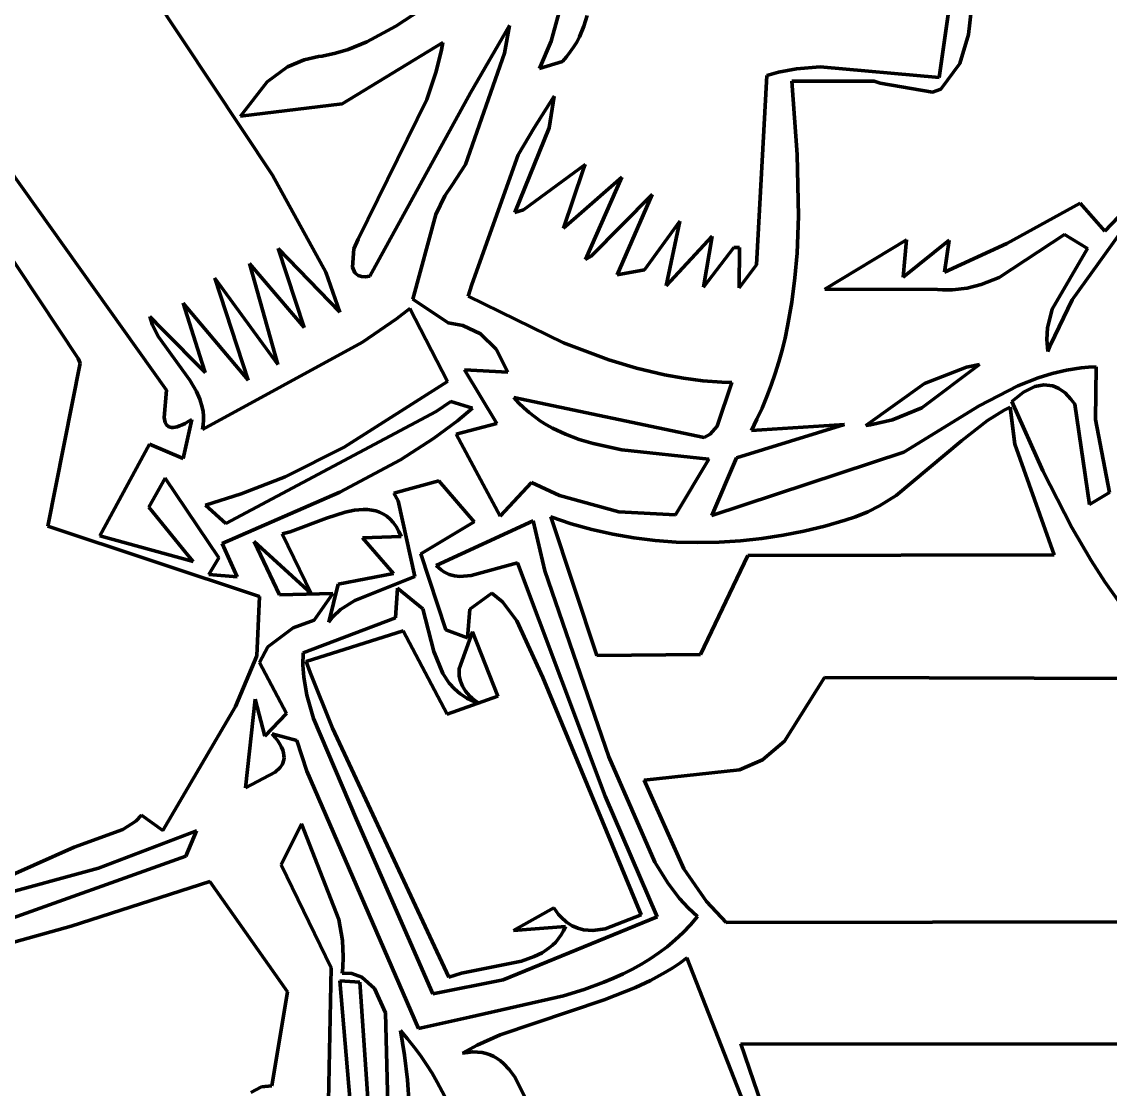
# Model space of a CAD drawing. Header units: millimetres. Extents: x 0 to 10.2, y 0 to 7.
# Drawn here: x 4.827 to 5.907, y 3.489 to 4.547 of the extents above; entities that cross this region are included whole.
import ezdxf

# ---------------------------------------------------------------- set-up
doc = ezdxf.new("R2010")
doc.units = ezdxf.units.MM
doc.layers.add('color#030303ff', color=7, linetype='CONTINUOUS', lineweight=100)
doc.layers.add('color#ffffffff', color=7, linetype='CONTINUOUS', lineweight=100)

msp = doc.modelspace()

# ---------------------------------------------------------------- linework, layer by layer
at = {"layer": 'color#030303ff'}
for p, q in [((5.786, 4.7041), (5.766, 4.5346)), ((5.7371, 4.4921), (5.7602, 4.6536)), ((5.2872, 4.6011), (5.1983, 4.543)), ((5.0761, 4.3951), (4.9533, 4.5799)), ((5.3524, 4.528), (5.3645, 4.573)), ((5.388, 4.5535), (5.3847, 4.5428)), ((5.1983, 4.543), (5.1694, 4.5273)), ((5.2724, 4.4767), (5.311, 4.5436)), ((5.311, 4.5436), (5.3059, 4.5161)), ((5.3847, 4.5428), (5.3803, 4.5323)), ((5.766, 4.5346), (5.7577, 4.5058)), ((5.1452, 4.466), (5.2449, 4.5267)), ((5.1694, 4.5273), (5.1511, 4.5199)), ((5.2449, 4.5267), (5.2435, 4.5194)), ((5.3407, 4.5009), (5.3524, 4.528)), ((5.3776, 4.5272), (5.3746, 4.5222)), ((5.3803, 4.5323), (5.3776, 4.5272)), ((5.1216, 4.5127), (5.1073, 4.5096)), ((5.1253, 4.5131), (5.1216, 4.5127)), ((5.1385, 4.516), (5.1253, 4.5131)), ((5.1511, 4.5199), (5.1385, 4.516)), ((5.2435, 4.5194), (5.2383, 4.498)), ((5.3059, 4.5161), (5.2673, 4.4056)), ((5.3676, 4.5125), (5.3636, 4.5078)), ((5.3713, 4.5173), (5.3676, 4.5125)), ((5.3746, 4.5222), (5.3713, 4.5173)), ((5.0909, 4.5026), (5.0708, 4.4878)), ((5.1073, 4.5096), (5.0909, 4.5026)), ((5.3636, 4.5078), (5.3407, 4.5009)), ((5.5955, 4.5005), (5.619, 4.5025)), ((5.619, 4.5025), (5.7371, 4.4921)), ((5.7577, 4.5058), (5.7387, 4.4804)), ((5.2383, 4.498), (5.2289, 4.4702)), ((5.5559, 4.3063), (5.5661, 4.4941)), ((5.5661, 4.4941), (5.5778, 4.4973)), ((5.5778, 4.4973), (5.5955, 4.5005)), ((5.0708, 4.4878), (5.0442, 4.4538)), ((5.6725, 4.4883), (5.5908, 4.4885)), ((5.5908, 4.4885), (5.5961, 4.4157)), ((5.6784, 4.4865), (5.6725, 4.4883)), ((5.7304, 4.4774), (5.6784, 4.4865)), ((5.7387, 4.4804), (5.7304, 4.4774)), ((5.2289, 4.4702), (5.1608, 4.3318)), ((5.1724, 4.295), (5.2724, 4.4767)), ((5.3356, 4.4422), (5.3553, 4.4735)), ((5.3553, 4.4735), (5.3502, 4.4422)), ((4.7698, 4.4641), (4.9709, 4.1819)), ((5.0442, 4.4538), (5.1452, 4.466)), ((5.3502, 4.4422), (5.3163, 4.3582)), ((5.3196, 4.4154), (5.3356, 4.4422)), ((5.2738, 4.2869), (5.3196, 4.4154)), ((5.5961, 4.4157), (5.5974, 4.3545)), ((5.2673, 4.4056), (5.2539, 4.385)), ((5.3249, 4.3608), (5.3861, 4.4058)), ((5.3861, 4.4058), (5.3842, 4.4004)), ((5.129, 4.2989), (5.0761, 4.3951)), ((5.3842, 4.4004), (5.3644, 4.3425)), ((5.377, 4.3535), (5.4224, 4.3931)), ((5.4224, 4.3931), (5.3864, 4.3117)), ((5.2539, 4.385), (5.2469, 4.3747)), ((5.9555, 4.392), (5.869, 4.2717)), ((5.9012, 4.3395), (5.9505, 4.3915)), ((5.2469, 4.3747), (5.2381, 4.3561)), ((5.3921, 4.3148), (5.4526, 4.376)), ((5.4526, 4.376), (5.4178, 4.2965)), ((5.3163, 4.3582), (5.3249, 4.3608)), ((5.8043, 4.3274), (5.877, 4.3674)), ((5.877, 4.3674), (5.9012, 4.3395)), ((5.2381, 4.3561), (5.2152, 4.2722)), ((5.3644, 4.3425), (5.377, 4.3535)), ((5.445, 4.3012), (5.48, 4.3496)), ((5.48, 4.3496), (5.4663, 4.2853)), ((5.5974, 4.3545), (5.5961, 4.3178)), ((4.8832, 4.2134), (4.8042, 4.332)), ((5.1608, 4.3318), (5.1566, 4.322)), ((5.4663, 4.2853), (5.5118, 4.3347)), ((5.5118, 4.3347), (5.5032, 4.284)), ((5.6237, 4.2821), (5.7046, 4.3311)), ((5.7046, 4.3311), (5.7012, 4.2941)), ((5.7012, 4.2941), (5.747, 4.3308)), ((5.747, 4.3308), (5.7423, 4.299)), ((5.8613, 4.3364), (5.7965, 4.2937)), ((5.8842, 4.3225), (5.8613, 4.3364)), ((5.1075, 4.2442), (5.0816, 4.3226)), ((5.0816, 4.3226), (5.1426, 4.2592)), ((5.1566, 4.322), (5.1552, 4.3039)), ((5.5032, 4.284), (5.5336, 4.3233)), ((5.5336, 4.3233), (5.5391, 4.3236)), ((5.5391, 4.3236), (5.5386, 4.2833)), ((5.5961, 4.3178), (5.594, 4.2935)), ((5.7423, 4.299), (5.8043, 4.3274)), ((5.8492, 4.2623), (5.8842, 4.3225)), ((5.0814, 4.2076), (5.0533, 4.3076)), ((5.0533, 4.3076), (5.1075, 4.2442)), ((5.3864, 4.3117), (5.3921, 4.3148)), ((5.1426, 4.2592), (5.129, 4.2989)), ((5.1552, 4.3039), (5.1577, 4.2983)), ((5.1577, 4.2983), (5.1611, 4.2956)), ((5.4178, 4.2965), (5.445, 4.3012)), ((5.5386, 4.2833), (5.5559, 4.3063)), ((5.0518, 4.1918), (5.0188, 4.293)), ((5.0188, 4.293), (5.0814, 4.2076)), ((5.1611, 4.2956), (5.1642, 4.2946)), ((5.1642, 4.2946), (5.1679, 4.2944)), ((5.1679, 4.2944), (5.1724, 4.295)), ((5.2701, 4.2751), (5.2738, 4.2869)), ((5.594, 4.2935), (5.591, 4.2693)), ((5.7786, 4.2867), (5.7647, 4.2832)), ((5.7965, 4.2937), (5.7786, 4.2867)), ((5.3647, 4.2289), (5.2701, 4.2751)), ((5.7355, 4.2819), (5.6237, 4.2821)), ((5.7405, 4.2815), (5.7355, 4.2819)), ((5.7503, 4.2815), (5.7405, 4.2815)), ((5.7647, 4.2832), (5.7503, 4.2815)), ((5.006, 4.2098), (4.9875, 4.2684)), ((4.9875, 4.2684), (5.0518, 4.1918)), ((5.2152, 4.2722), (5.2503, 4.2486)), ((5.591, 4.2693), (5.5868, 4.2454)), ((5.869, 4.2717), (5.8473, 4.2271)), ((4.9571, 4.2466), (4.9544, 4.2549)), ((4.9544, 4.2549), (4.9663, 4.2428)), ((5.1991, 4.2527), (5.1651, 4.2296)), ((5.2121, 4.263), (5.1991, 4.2527)), ((5.2494, 4.1907), (5.2121, 4.263)), ((5.8445, 4.2437), (5.8492, 4.2623)), ((4.9629, 4.2349), (4.9571, 4.2466)), ((4.9663, 4.2428), (5.0092, 4.1995)), ((5.2503, 4.2486), (5.2646, 4.246)), ((5.2646, 4.246), (5.2821, 4.2377)), ((5.5868, 4.2454), (5.5842, 4.2336)), ((5.8437, 4.2322), (5.8445, 4.2437)), ((4.9941, 4.1918), (4.9629, 4.2349)), ((5.2821, 4.2377), (5.2978, 4.2227)), ((5.5842, 4.2336), (5.5813, 4.2218)), ((5.8447, 4.2204), (5.8437, 4.2322)), ((5.1651, 4.2296), (5.0065, 4.1429)), ((5.2978, 4.2227), (5.3095, 4.1998)), ((5.4095, 4.2121), (5.3647, 4.2289)), ((5.5813, 4.2218), (5.5781, 4.2101)), ((5.8473, 4.2271), (5.8447, 4.2204)), ((4.8854, 4.2088), (4.8832, 4.2134)), ((5.0092, 4.1995), (5.006, 4.2098)), ((5.437, 4.2039), (5.4095, 4.2121)), ((5.5781, 4.2101), (5.5745, 4.1985)), ((4.8533, 4.0473), (4.8854, 4.2088)), ((5.3095, 4.1998), (5.2664, 4.2023)), ((5.2664, 4.2023), (5.2986, 4.1491)), ((5.4648, 4.1973), (5.437, 4.2039)), ((5.5745, 4.1985), (5.5705, 4.187)), ((5.7772, 4.2075), (5.7197, 4.1646)), ((5.7224, 4.1887), (5.7641, 4.2047)), ((5.7641, 4.2047), (5.7772, 4.2075)), ((5.8353, 4.1943), (5.8491, 4.1985)), ((5.8491, 4.1985), (5.8633, 4.2019)), ((5.8633, 4.2019), (5.8778, 4.2041)), ((5.8778, 4.2041), (5.8852, 4.2048)), ((5.8852, 4.2048), (5.8928, 4.2052)), ((5.8928, 4.2052), (5.8921, 4.153)), ((5.0007, 4.1808), (4.9941, 4.1918)), ((5.1471, 4.1254), (5.2494, 4.1907)), ((5.4836, 4.1939), (5.4648, 4.1973)), ((5.5026, 4.1914), (5.4836, 4.1939)), ((5.5217, 4.1899), (5.5026, 4.1914)), ((5.517, 4.1462), (5.5314, 4.1895)), ((5.5314, 4.1895), (5.5217, 4.1899)), ((5.6644, 4.1471), (5.7224, 4.1887)), ((5.8152, 4.1863), (5.8353, 4.1943)), ((4.9709, 4.1819), (4.9686, 4.155)), ((5.004, 4.1731), (5.0007, 4.1808)), ((5.5705, 4.187), (5.5662, 4.1756)), ((5.7766, 4.1663), (5.8152, 4.1863)), ((5.8206, 4.1799), (5.809, 4.1706)), ((5.832, 4.1855), (5.8206, 4.1799)), ((5.8409, 4.1872), (5.832, 4.1855)), ((5.8496, 4.1862), (5.8409, 4.1872)), ((5.8558, 4.1836), (5.8496, 4.1862)), ((5.8619, 4.1793), (5.8558, 4.1836)), ((5.8677, 4.1732), (5.8619, 4.1793)), ((5.0064, 4.165), (5.004, 4.1731)), ((5.2527, 4.1707), (5.2383, 4.1607)), ((5.2744, 4.1642), (5.2527, 4.1707)), ((5.32, 4.1694), (5.3152, 4.1748)), ((5.3152, 4.1748), (5.5041, 4.135)), ((5.3251, 4.1644), (5.32, 4.1694)), ((5.5662, 4.1756), (5.5615, 4.1643)), ((5.702, 4.1206), (5.7766, 4.1663)), ((5.809, 4.1706), (5.8398, 4.102)), ((5.8715, 4.1681), (5.8677, 4.1732)), ((5.886, 4.0687), (5.8715, 4.1681)), ((5.0071, 4.1609), (5.0064, 4.165)), ((5.0075, 4.1566), (5.0071, 4.1609)), ((5.0075, 4.1521), (5.0075, 4.1566)), ((5.2383, 4.1607), (5.0296, 4.0498)), ((5.2593, 4.1516), (5.2744, 4.1642)), ((5.3304, 4.1598), (5.3251, 4.1644)), ((5.336, 4.1554), (5.3304, 4.1598)), ((5.3417, 4.1514), (5.336, 4.1554)), ((5.5615, 4.1643), (5.5563, 4.1531)), ((5.7197, 4.1646), (5.6908, 4.1525)), ((5.8015, 4.1622), (5.7849, 4.1518)), ((5.8073, 4.1652), (5.8015, 4.1622)), ((5.8121, 4.1283), (5.8073, 4.1652)), ((4.9686, 4.155), (4.9696, 4.15)), ((4.9696, 4.15), (4.971, 4.1475)), ((4.971, 4.1475), (4.9731, 4.1458)), ((4.9731, 4.1458), (4.9758, 4.145)), ((4.9758, 4.145), (4.9775, 4.1449)), ((4.9775, 4.1449), (4.9794, 4.1452)), ((4.9794, 4.1452), (4.9815, 4.1457)), ((4.9815, 4.1457), (4.9839, 4.1465)), ((4.9839, 4.1465), (4.9865, 4.1476)), ((4.9865, 4.1476), (4.9894, 4.149)), ((4.9959, 4.153), (4.9873, 4.1141)), ((4.9894, 4.149), (4.9925, 4.1508)), ((4.9925, 4.1508), (4.9959, 4.153)), ((5.0065, 4.1429), (5.0072, 4.1476)), ((5.0072, 4.1476), (5.0075, 4.1521)), ((5.2358, 4.1341), (5.2593, 4.1516)), ((5.2986, 4.1491), (5.2582, 4.1385)), ((5.3477, 4.1477), (5.3417, 4.1514)), ((5.3538, 4.1443), (5.3477, 4.1477)), ((5.51, 4.1384), (5.517, 4.1462)), ((5.6432, 4.1481), (5.5361, 4.1149)), ((5.5563, 4.1531), (5.5508, 4.1421)), ((5.5508, 4.1421), (5.6432, 4.1481)), ((5.6689, 4.1476), (5.6644, 4.1471)), ((5.6908, 4.1525), (5.6689, 4.1476)), ((5.7849, 4.1518), (5.7592, 4.1318)), ((5.8921, 4.153), (5.9059, 4.0806)), ((5.203, 4.1129), (5.2358, 4.1341)), ((5.2582, 4.1385), (5.3017, 4.0572)), ((5.3666, 4.1383), (5.3538, 4.1443)), ((5.38, 4.1332), (5.3666, 4.1383)), ((5.5041, 4.135), (5.51, 4.1384)), ((4.9541, 4.1285), (4.9048, 4.0374)), ((4.9873, 4.1141), (4.9541, 4.1285)), ((5.0884, 4.0962), (5.1471, 4.1254)), ((5.3938, 4.129), (5.38, 4.1332)), ((5.4225, 4.1228), (5.3938, 4.129)), ((5.7592, 4.1318), (5.6945, 4.0774)), ((5.8512, 4.0187), (5.8121, 4.1283)), ((5.1427, 4.0807), (5.203, 4.1129)), ((5.5088, 4.1135), (5.4225, 4.1228)), ((5.4755, 4.0583), (5.5088, 4.1135)), ((5.5116, 4.0577), (5.702, 4.1206)), ((5.5361, 4.1149), (5.5116, 4.0577)), ((5.8398, 4.102), (5.8686, 4.0458)), ((4.9535, 4.066), (4.9695, 4.0946)), ((4.9695, 4.0946), (5.0228, 4.0156)), ((5.045, 4.0791), (5.0884, 4.0962)), ((5.2409, 4.0922), (5.1962, 4.08)), ((5.2761, 4.0516), (5.2409, 4.0922)), ((5.026, 4.0298), (5.1427, 4.0807)), ((5.1962, 4.08), (5.2006, 4.0722)), ((5.3017, 4.0572), (5.3327, 4.0903)), ((5.3327, 4.0903), (5.3607, 4.0776)), ((5.9059, 4.0806), (5.886, 4.0687)), ((5.0095, 4.068), (5.045, 4.0791)), ((5.2006, 4.0722), (5.2171, 3.9972)), ((5.3607, 4.0776), (5.4194, 4.0615)), ((5.6945, 4.0774), (5.678, 4.0672)), ((4.9921, 4.0185), (4.9535, 4.066)), ((5.0296, 4.0498), (5.0095, 4.068)), ((5.148, 4.0611), (5.1294, 4.0551)), ((5.1572, 4.063), (5.148, 4.0611)), ((5.1616, 4.0635), (5.1572, 4.063)), ((5.166, 4.0637), (5.1616, 4.0635)), ((5.1702, 4.0636), (5.166, 4.0637)), ((5.1744, 4.0631), (5.1702, 4.0636)), ((5.1784, 4.0623), (5.1744, 4.0631)), ((5.1822, 4.0609), (5.1784, 4.0623)), ((5.1859, 4.0592), (5.1822, 4.0609)), ((5.1894, 4.0569), (5.1859, 4.0592)), ((5.4194, 4.0615), (5.4755, 4.0583)), ((5.6664, 4.0614), (5.6541, 4.0565)), ((5.678, 4.0672), (5.6664, 4.0614)), ((5.1294, 4.0551), (5.0935, 4.0416)), ((5.1927, 4.054), (5.1894, 4.0569)), ((5.1958, 4.0507), (5.1927, 4.054)), ((5.1987, 4.0467), (5.1958, 4.0507)), ((5.2232, 4.0197), (5.2761, 4.0516)), ((5.3346, 4.0524), (5.2384, 4.0081)), ((5.346, 4.0028), (5.3346, 4.0524)), ((5.3722, 4.0496), (5.3521, 4.0565)), ((5.3521, 4.0565), (5.3975, 3.9189)), ((5.3927, 4.0439), (5.3722, 4.0496)), ((5.644, 4.0532), (5.6237, 4.0473)), ((5.6541, 4.0565), (5.644, 4.0532)), ((5.0631, 3.9775), (4.8533, 4.0473)), ((4.9048, 4.0374), (4.9972, 4.0122)), ((5.0935, 4.0416), (5.0856, 4.0395)), ((5.0856, 4.0395), (5.1144, 3.9804)), ((5.1653, 4.0355), (5.2037, 4.0368)), ((5.2013, 4.042), (5.1987, 4.0467)), ((5.2037, 4.0368), (5.2013, 4.042)), ((5.4134, 4.0392), (5.3927, 4.0439)), ((5.4343, 4.0356), (5.4134, 4.0392)), ((5.5822, 4.0381), (5.5612, 4.0349)), ((5.603, 4.0423), (5.5822, 4.0381)), ((5.6237, 4.0473), (5.603, 4.0423)), ((5.8686, 4.0458), (5.8877, 4.0131)), ((5.0409, 3.9968), (5.026, 4.0298)), ((5.1144, 3.9804), (5.0577, 4.0321)), ((5.0577, 4.0321), (5.083, 3.9791)), ((5.1961, 4.0002), (5.1653, 4.0355)), ((5.4553, 4.033), (5.4343, 4.0356)), ((5.4764, 4.0314), (5.4553, 4.033)), ((5.4977, 4.0309), (5.4764, 4.0314)), ((5.5189, 4.0312), (5.4977, 4.0309)), ((5.5401, 4.0326), (5.5189, 4.0312)), ((5.5612, 4.0349), (5.5401, 4.0326)), ((4.9972, 4.0122), (4.9921, 4.0185)), ((5.0228, 4.0156), (5.0128, 3.9991)), ((5.248, 3.9444), (5.2232, 4.0197)), ((5.5004, 3.9199), (5.5474, 4.0182)), ((5.5474, 4.0182), (5.8512, 4.0187)), ((5.2384, 4.0081), (5.2408, 4.0057)), ((5.2408, 4.0057), (5.2433, 4.0037)), ((5.2731, 3.9982), (5.3188, 4.0109)), ((5.3188, 4.0109), (5.4057, 3.7794)), ((5.8877, 4.0131), (5.9013, 3.992)), ((5.0128, 3.9991), (5.0409, 3.9968)), ((5.141, 3.9898), (5.1961, 4.0002)), ((5.2171, 3.9972), (5.1575, 3.9733)), ((5.2433, 4.0037), (5.2459, 4.0019)), ((5.2459, 4.0019), (5.2511, 3.9993)), ((5.2511, 3.9993), (5.2564, 3.9978)), ((5.2564, 3.9978), (5.2619, 3.9972)), ((5.2619, 3.9972), (5.2731, 3.9982)), ((5.4096, 3.8184), (5.346, 4.0028)), ((5.1318, 3.952), (5.141, 3.9898)), ((5.1981, 3.9564), (5.2, 3.9856)), ((5.2, 3.9856), (5.2252, 3.9652)), ((5.9013, 3.992), (5.9157, 3.9713)), ((5.0606, 3.9185), (5.0631, 3.9775)), ((5.083, 3.9791), (5.1358, 3.9805)), ((5.1358, 3.9805), (5.1174, 3.9538)), ((5.1575, 3.9733), (5.1435, 3.9645)), ((5.2934, 3.9808), (5.2717, 3.9649)), ((5.3041, 3.972), (5.2934, 3.9808)), ((5.3184, 3.9532), (5.3041, 3.972)), ((5.1435, 3.9645), (5.1361, 3.9576)), ((5.2252, 3.9652), (5.2359, 3.923)), ((5.2717, 3.9649), (5.2692, 3.9363)), ((5.1174, 3.9538), (5.0964, 3.9464)), ((5.1064, 3.9217), (5.1981, 3.9564)), ((5.1361, 3.9576), (5.1318, 3.952)), ((5.3441, 3.897), (5.3184, 3.9532)), ((5.0964, 3.9464), (5.0714, 3.9274)), ((5.2056, 3.9434), (5.1095, 3.9131)), ((5.2493, 3.8607), (5.2056, 3.9434)), ((5.2692, 3.9363), (5.248, 3.9444)), ((5.2612, 3.9057), (5.2743, 3.9424)), ((5.2743, 3.9424), (5.2994, 3.8785)), ((5.0392, 3.8685), (5.0606, 3.9185)), ((5.0714, 3.9274), (5.0631, 3.912)), ((5.1062, 3.9094), (5.1064, 3.9217)), ((5.2359, 3.923), (5.245, 3.9011)), ((5.3975, 3.9189), (5.5004, 3.9199)), ((5.0631, 3.912), (5.0898, 3.8613)), ((5.1071, 3.8974), (5.1062, 3.9094)), ((5.1095, 3.9131), (5.1135, 3.9019)), ((5.11, 3.8797), (5.1071, 3.8974)), ((5.1135, 3.9019), (5.1354, 3.8469)), ((5.245, 3.9011), (5.2513, 3.8915)), ((5.2612, 3.8983), (5.2612, 3.9057)), ((5.2623, 3.8934), (5.2612, 3.8983)), ((5.4414, 3.6617), (5.3441, 3.897)), ((5.6233, 3.8971), (5.5836, 3.8339)), ((5.9449, 3.896), (5.6233, 3.8971)), ((5.2513, 3.8915), (5.2563, 3.8858)), ((5.2563, 3.8858), (5.262, 3.8808)), ((5.2643, 3.8885), (5.2623, 3.8934)), ((5.2673, 3.8837), (5.2643, 3.8885)), ((5.0588, 3.8756), (5.0492, 3.7877)), ((5.0685, 3.8389), (5.0588, 3.8756)), ((5.1165, 3.8566), (5.11, 3.8797)), ((5.2994, 3.8785), (5.2493, 3.8607)), ((5.262, 3.8808), (5.2686, 3.8766)), ((5.2715, 3.879), (5.2673, 3.8837)), ((5.2686, 3.8766), (5.2722, 3.8749)), ((5.274, 3.8767), (5.2715, 3.879)), ((5.2722, 3.8749), (5.276, 3.8733)), ((5.2769, 3.8743), (5.274, 3.8767)), ((4.9671, 3.7453), (5.0392, 3.8685)), ((5.276, 3.8733), (5.2801, 3.872)), ((5.2801, 3.872), (5.2769, 3.8743)), ((5.0898, 3.8613), (5.0685, 3.8389)), ((5.1593, 3.7562), (5.1165, 3.8566)), ((5.1354, 3.8469), (5.251, 3.6)), ((5.0787, 3.8376), (5.0756, 3.8412)), ((5.0756, 3.8412), (5.1002, 3.8346)), ((5.0812, 3.8342), (5.0787, 3.8376)), ((5.0832, 3.8309), (5.0812, 3.8342)), ((5.1002, 3.8346), (5.11, 3.8041)), ((5.5836, 3.8339), (5.5619, 3.8155)), ((5.0849, 3.8279), (5.0832, 3.8309)), ((5.0861, 3.8251), (5.0849, 3.8279)), ((5.0869, 3.8224), (5.0861, 3.8251)), ((5.0873, 3.8199), (5.0869, 3.8224)), ((5.0835, 3.8078), (5.0859, 3.8113)), ((5.0859, 3.8113), (5.0872, 3.8153)), ((5.0872, 3.8153), (5.0874, 3.8175)), ((5.0874, 3.8175), (5.0873, 3.8199)), ((5.4551, 3.7141), (5.4096, 3.8184)), ((5.5619, 3.8155), (5.5389, 3.8057)), ((5.0492, 3.7877), (5.0785, 3.8032)), ((5.0785, 3.8032), (5.0835, 3.8078)), ((5.11, 3.8041), (5.2208, 3.5489)), ((5.5389, 3.8057), (5.4444, 3.7953)), ((5.4444, 3.7953), (5.4839, 3.7075)), ((5.4057, 3.7794), (5.4574, 3.6599)), ((4.9405, 3.7546), (4.9461, 3.7605)), ((4.9461, 3.7605), (4.9671, 3.7453)), ((5.2349, 3.5836), (5.1593, 3.7562)), ((4.8792, 3.7289), (4.9276, 3.7464)), ((5.0007, 3.7451), (4.9034, 3.7082)), ((4.9276, 3.7464), (4.9405, 3.7546)), ((4.9901, 3.7198), (5.0007, 3.7451)), ((5.1047, 3.7519), (5.0845, 3.7113)), ((5.1418, 3.6572), (5.1047, 3.7519)), ((4.7431, 3.668), (4.8792, 3.7289)), ((4.7115, 3.6208), (4.9901, 3.7198)), ((5.4682, 3.6928), (5.4551, 3.7141)), ((4.9034, 3.7082), (4.7392, 3.6634)), ((5.0845, 3.7113), (5.1342, 3.6092)), ((5.4839, 3.7075), (5.5064, 3.6751)), ((5.0137, 3.6948), (4.8763, 3.6505)), ((5.0908, 3.5855), (5.0137, 3.6948)), ((5.4796, 3.6779), (5.4682, 3.6928)), ((5.4882, 3.6686), (5.4796, 3.6779)), ((5.5064, 3.6751), (5.5258, 3.6542)), ((5.4574, 3.6599), (5.3046, 3.5974)), ((5.3151, 3.6462), (5.3548, 3.6687)), ((5.3548, 3.6687), (5.3573, 3.6653)), ((5.3573, 3.6653), (5.3597, 3.6621)), ((5.3597, 3.6621), (5.3623, 3.6593)), ((5.3623, 3.6593), (5.3675, 3.6546)), ((5.406, 3.6478), (5.4414, 3.6617)), ((5.4975, 3.66), (5.4882, 3.6686)), ((5.4905, 3.6518), (5.4975, 3.66)), ((4.8763, 3.6505), (4.7678, 3.6204)), ((5.1454, 3.6363), (5.1418, 3.6572)), ((5.3665, 3.6503), (5.3151, 3.6462)), ((5.3645, 3.6459), (5.3665, 3.6503)), ((5.3675, 3.6546), (5.373, 3.651)), ((5.373, 3.651), (5.3787, 3.6485)), ((5.3787, 3.6485), (5.3845, 3.6469)), ((5.4831, 3.6441), (5.4905, 3.6518)), ((5.5258, 3.6542), (6.6306, 3.6561)), ((5.3568, 3.6348), (5.3596, 3.6382)), ((5.3596, 3.6382), (5.3621, 3.6419)), ((5.3621, 3.6419), (5.3645, 3.6459)), ((5.3845, 3.6469), (5.3935, 3.6462)), ((5.3935, 3.6462), (5.406, 3.6478)), ((5.4754, 3.6369), (5.4831, 3.6441)), ((5.1462, 3.6202), (5.1454, 3.6363)), ((5.3433, 3.6242), (5.3504, 3.629)), ((5.3504, 3.629), (5.3537, 3.6317)), ((5.3537, 3.6317), (5.3568, 3.6348)), ((5.4591, 3.624), (5.4674, 3.6302)), ((5.4674, 3.6302), (5.4754, 3.6369)), ((5.1457, 3.6094), (5.1462, 3.6202)), ((5.2634, 3.604), (5.3228, 3.6159)), ((5.3228, 3.6159), (5.3355, 3.6203)), ((5.3355, 3.6203), (5.3433, 3.6242)), ((5.4418, 3.6128), (5.4506, 3.6182)), ((5.4506, 3.6182), (5.4591, 3.624)), ((5.4868, 3.619), (5.4799, 3.6139)), ((5.5919, 3.3518), (5.4868, 3.619)), ((5.1342, 3.6092), (5.131, 3.4453)), ((5.1452, 3.6039), (5.1457, 3.6094)), ((5.4236, 3.6032), (5.4328, 3.6078)), ((5.4328, 3.6078), (5.4418, 3.6128)), ((5.4728, 3.6092), (5.4656, 3.6048)), ((5.4799, 3.6139), (5.4728, 3.6092)), ((5.1426, 3.5962), (5.1625, 3.5951)), ((5.1566, 3.434), (5.1426, 3.5962)), ((5.1545, 3.6036), (5.1452, 3.6039)), ((5.1646, 3.6), (5.1545, 3.6036)), ((5.1625, 3.5951), (5.1738, 3.4314)), ((5.1771, 3.5886), (5.1646, 3.6)), ((5.3046, 3.5974), (5.2349, 3.5836)), ((5.251, 3.6), (5.2634, 3.604)), ((5.3849, 3.5878), (5.4046, 3.5949)), ((5.4046, 3.5949), (5.4142, 3.5989)), ((5.4142, 3.5989), (5.4236, 3.6032)), ((5.4509, 3.5968), (5.4359, 3.5897)), ((5.4656, 3.6048), (5.4509, 3.5968)), ((5.0754, 3.4922), (5.0908, 3.5855)), ((5.1882, 3.5645), (5.1771, 3.5886)), ((5.3647, 3.5816), (5.3849, 3.5878)), ((5.4359, 3.5897), (5.4048, 3.5776)), ((5.2713, 3.5604), (5.3647, 3.5816)), ((5.4048, 3.5776), (5.3018, 3.5429)), ((5.1921, 3.4032), (5.1882, 3.5645)), ((5.2208, 3.5489), (5.2713, 3.5604)), ((5.2028, 3.547), (5.205, 3.5348)), ((5.2098, 3.5389), (5.2028, 3.547)), ((5.3018, 3.5429), (5.2791, 3.5326)), ((5.205, 3.5348), (5.2069, 3.5226)), ((5.2164, 3.5306), (5.2098, 3.5389)), ((5.2227, 3.5222), (5.2164, 3.5306)), ((5.2791, 3.5326), (5.2645, 3.5246)), ((5.5403, 3.5337), (5.6535, 3.2065)), ((6.7654, 3.5331), (5.5403, 3.5337)), ((5.2069, 3.5226), (5.2097, 3.4982)), ((5.2286, 3.5135), (5.2227, 3.5222)), ((5.2645, 3.5246), (5.2698, 3.5254)), ((5.2698, 3.5254), (5.2747, 3.5258)), ((5.2747, 3.5258), (5.2794, 3.5257)), ((5.2794, 3.5257), (5.2838, 3.5252)), ((5.2838, 3.5252), (5.288, 3.5242)), ((5.288, 3.5242), (5.2918, 3.5229)), ((5.2918, 3.5229), (5.2955, 3.5212)), ((5.2955, 3.5212), (5.2989, 3.5192)), ((5.2989, 3.5192), (5.3022, 3.5169)), ((5.2342, 3.5047), (5.2286, 3.5135)), ((5.3022, 3.5169), (5.3052, 3.5143)), ((5.3052, 3.5143), (5.3108, 3.5083)), ((5.3108, 3.5083), (5.3158, 3.5015)), ((5.2097, 3.4982), (5.2114, 3.4738)), ((5.2394, 3.4957), (5.2342, 3.5047)), ((5.3158, 3.5015), (5.3383, 3.4576)), ((5.0544, 3.4857), (5.0652, 3.4912)), ((5.0652, 3.4912), (5.0754, 3.4922)), ((5.2492, 3.4772), (5.2394, 3.4957))]:
    msp.add_line(p, q, dxfattribs=at)
at = {"layer": 'color#ffffffff'}
for p, q in [((5.766, 4.5346), (5.786, 4.7041)), ((5.7602, 4.6536), (5.7371, 4.4921)), ((5.1983, 4.543), (5.2872, 4.6011)), ((4.9533, 4.5799), (5.0761, 4.3951)), ((5.3645, 4.573), (5.3524, 4.528)), ((5.3847, 4.5428), (5.388, 4.5535)), ((5.1694, 4.5273), (5.1983, 4.543)), ((5.311, 4.5436), (5.2724, 4.4767)), ((5.3059, 4.5161), (5.311, 4.5436)), ((5.3803, 4.5323), (5.3847, 4.5428)), ((5.7577, 4.5058), (5.766, 4.5346)), ((5.2449, 4.5267), (5.1452, 4.466)), ((5.1511, 4.5199), (5.1694, 4.5273)), ((5.2435, 4.5194), (5.2449, 4.5267)), ((5.3524, 4.528), (5.3407, 4.5009)), ((5.3746, 4.5222), (5.3776, 4.5272)), ((5.3776, 4.5272), (5.3803, 4.5323)), ((5.1073, 4.5096), (5.1216, 4.5127)), ((5.1216, 4.5127), (5.1253, 4.5131)), ((5.1253, 4.5131), (5.1385, 4.516)), ((5.1385, 4.516), (5.1511, 4.5199)), ((5.2383, 4.498), (5.2435, 4.5194)), ((5.2673, 4.4056), (5.3059, 4.5161)), ((5.3636, 4.5078), (5.3676, 4.5125)), ((5.3676, 4.5125), (5.3713, 4.5173)), ((5.3713, 4.5173), (5.3746, 4.5222)), ((5.0708, 4.4878), (5.0909, 4.5026)), ((5.0909, 4.5026), (5.1073, 4.5096)), ((5.3407, 4.5009), (5.3636, 4.5078)), ((5.619, 4.5025), (5.5955, 4.5005)), ((5.7371, 4.4921), (5.619, 4.5025)), ((5.7387, 4.4804), (5.7577, 4.5058)), ((5.2289, 4.4702), (5.2383, 4.498)), ((5.5661, 4.4941), (5.5559, 4.3063)), ((5.5778, 4.4973), (5.5661, 4.4941)), ((5.5955, 4.5005), (5.5778, 4.4973)), ((5.0442, 4.4538), (5.0708, 4.4878)), ((5.5961, 4.4157), (5.5908, 4.4885)), ((5.5908, 4.4885), (5.6725, 4.4883)), ((5.6725, 4.4883), (5.6784, 4.4865)), ((5.6784, 4.4865), (5.7304, 4.4774)), ((5.7304, 4.4774), (5.7387, 4.4804)), ((5.1608, 4.3318), (5.2289, 4.4702)), ((5.2724, 4.4767), (5.1724, 4.295)), ((5.3553, 4.4735), (5.3356, 4.4422)), ((5.3502, 4.4422), (5.3553, 4.4735)), ((4.9709, 4.1819), (4.7698, 4.4641)), ((5.1452, 4.466), (5.0442, 4.4538)), ((5.3163, 4.3582), (5.3502, 4.4422)), ((5.3356, 4.4422), (5.3196, 4.4154)), ((5.3196, 4.4154), (5.2738, 4.2869)), ((5.5974, 4.3545), (5.5961, 4.4157)), ((5.2539, 4.385), (5.2673, 4.4056)), ((5.3861, 4.4058), (5.3249, 4.3608)), ((5.3842, 4.4004), (5.3861, 4.4058)), ((5.0761, 4.3951), (5.129, 4.2989)), ((5.3644, 4.3425), (5.3842, 4.4004)), ((5.4224, 4.3931), (5.377, 4.3535)), ((5.3864, 4.3117), (5.4224, 4.3931)), ((5.2469, 4.3747), (5.2539, 4.385)), ((5.869, 4.2717), (5.9555, 4.392)), ((5.9505, 4.3915), (5.9012, 4.3395)), ((5.2381, 4.3561), (5.2469, 4.3747)), ((5.4526, 4.376), (5.3921, 4.3148)), ((5.4178, 4.2965), (5.4526, 4.376)), ((5.3249, 4.3608), (5.3163, 4.3582)), ((5.877, 4.3674), (5.8043, 4.3274)), ((5.9012, 4.3395), (5.877, 4.3674)), ((5.2152, 4.2722), (5.2381, 4.3561)), ((5.377, 4.3535), (5.3644, 4.3425)), ((5.48, 4.3496), (5.445, 4.3012)), ((5.4663, 4.2853), (5.48, 4.3496)), ((5.5961, 4.3178), (5.5974, 4.3545)), ((4.8042, 4.332), (4.8832, 4.2134)), ((5.1566, 4.322), (5.1608, 4.3318)), ((5.5118, 4.3347), (5.4663, 4.2853)), ((5.5032, 4.284), (5.5118, 4.3347)), ((5.7046, 4.3311), (5.6237, 4.2821)), ((5.7012, 4.2941), (5.7046, 4.3311)), ((5.747, 4.3308), (5.7012, 4.2941)), ((5.7423, 4.299), (5.747, 4.3308)), ((5.7965, 4.2937), (5.8613, 4.3364)), ((5.8613, 4.3364), (5.8842, 4.3225)), ((5.1426, 4.2592), (5.0816, 4.3226)), ((5.0816, 4.3226), (5.1075, 4.2442)), ((5.1552, 4.3039), (5.1566, 4.322)), ((5.5336, 4.3233), (5.5032, 4.284)), ((5.5391, 4.3236), (5.5336, 4.3233)), ((5.5386, 4.2833), (5.5391, 4.3236)), ((5.594, 4.2935), (5.5961, 4.3178)), ((5.8043, 4.3274), (5.7423, 4.299)), ((5.8842, 4.3225), (5.8492, 4.2623)), ((5.1075, 4.2442), (5.0533, 4.3076)), ((5.0533, 4.3076), (5.0814, 4.2076)), ((5.3921, 4.3148), (5.3864, 4.3117)), ((5.129, 4.2989), (5.1426, 4.2592)), ((5.1577, 4.2983), (5.1552, 4.3039)), ((5.1611, 4.2956), (5.1577, 4.2983)), ((5.445, 4.3012), (5.4178, 4.2965)), ((5.5559, 4.3063), (5.5386, 4.2833)), ((5.0814, 4.2076), (5.0188, 4.293)), ((5.0188, 4.293), (5.0518, 4.1918)), ((5.1642, 4.2946), (5.1611, 4.2956)), ((5.1679, 4.2944), (5.1642, 4.2946)), ((5.1724, 4.295), (5.1679, 4.2944)), ((5.2738, 4.2869), (5.2701, 4.2751)), ((5.591, 4.2693), (5.594, 4.2935)), ((5.7647, 4.2832), (5.7786, 4.2867)), ((5.7786, 4.2867), (5.7965, 4.2937)), ((5.2701, 4.2751), (5.3647, 4.2289)), ((5.6237, 4.2821), (5.7355, 4.2819)), ((5.7355, 4.2819), (5.7405, 4.2815)), ((5.7405, 4.2815), (5.7503, 4.2815)), ((5.7503, 4.2815), (5.7647, 4.2832)), ((5.0518, 4.1918), (4.9875, 4.2684)), ((4.9875, 4.2684), (5.006, 4.2098)), ((5.2503, 4.2486), (5.2152, 4.2722)), ((5.5868, 4.2454), (5.591, 4.2693)), ((5.8473, 4.2271), (5.869, 4.2717)), ((4.9663, 4.2428), (4.9544, 4.2549)), ((4.9544, 4.2549), (4.9571, 4.2466)), ((5.1651, 4.2296), (5.1991, 4.2527)), ((5.1991, 4.2527), (5.2121, 4.263)), ((5.2121, 4.263), (5.2494, 4.1907)), ((5.8492, 4.2623), (5.8445, 4.2437)), ((4.9571, 4.2466), (4.9629, 4.2349)), ((5.0092, 4.1995), (4.9663, 4.2428)), ((5.2646, 4.246), (5.2503, 4.2486)), ((5.2821, 4.2377), (5.2646, 4.246)), ((5.5842, 4.2336), (5.5868, 4.2454)), ((5.8445, 4.2437), (5.8437, 4.2322)), ((4.9629, 4.2349), (4.9941, 4.1918)), ((5.2978, 4.2227), (5.2821, 4.2377)), ((5.5813, 4.2218), (5.5842, 4.2336)), ((5.8437, 4.2322), (5.8447, 4.2204)), ((5.0065, 4.1429), (5.1651, 4.2296)), ((5.3095, 4.1998), (5.2978, 4.2227)), ((5.3647, 4.2289), (5.4095, 4.2121)), ((5.5781, 4.2101), (5.5813, 4.2218)), ((5.8447, 4.2204), (5.8473, 4.2271)), ((4.8832, 4.2134), (4.8854, 4.2088)), ((5.006, 4.2098), (5.0092, 4.1995)), ((5.4095, 4.2121), (5.437, 4.2039)), ((5.5745, 4.1985), (5.5781, 4.2101)), ((4.8854, 4.2088), (4.8533, 4.0473)), ((5.2986, 4.1491), (5.2664, 4.2023)), ((5.2664, 4.2023), (5.3095, 4.1998)), ((5.437, 4.2039), (5.4648, 4.1973)), ((5.5705, 4.187), (5.5745, 4.1985)), ((5.7197, 4.1646), (5.7772, 4.2075)), ((5.7641, 4.2047), (5.7224, 4.1887)), ((5.7772, 4.2075), (5.7641, 4.2047)), ((5.8491, 4.1985), (5.8353, 4.1943)), ((5.8633, 4.2019), (5.8491, 4.1985)), ((5.8778, 4.2041), (5.8633, 4.2019)), ((5.8852, 4.2048), (5.8778, 4.2041)), ((5.8928, 4.2052), (5.8852, 4.2048)), ((5.8921, 4.153), (5.8928, 4.2052)), ((4.9941, 4.1918), (5.0007, 4.1808)), ((5.2494, 4.1907), (5.1471, 4.1254)), ((5.4648, 4.1973), (5.4836, 4.1939)), ((5.4836, 4.1939), (5.5026, 4.1914)), ((5.5026, 4.1914), (5.5217, 4.1899)), ((5.5314, 4.1895), (5.517, 4.1462)), ((5.5217, 4.1899), (5.5314, 4.1895)), ((5.7224, 4.1887), (5.6644, 4.1471)), ((5.8353, 4.1943), (5.8152, 4.1863)), ((4.9686, 4.155), (4.9709, 4.1819)), ((5.0007, 4.1808), (5.004, 4.1731)), ((5.5662, 4.1756), (5.5705, 4.187)), ((5.8152, 4.1863), (5.7766, 4.1663)), ((5.809, 4.1706), (5.8206, 4.1799)), ((5.8206, 4.1799), (5.832, 4.1855)), ((5.832, 4.1855), (5.8409, 4.1872)), ((5.8409, 4.1872), (5.8496, 4.1862)), ((5.8496, 4.1862), (5.8558, 4.1836)), ((5.8558, 4.1836), (5.8619, 4.1793)), ((5.8619, 4.1793), (5.8677, 4.1732)), ((5.004, 4.1731), (5.0064, 4.165)), ((5.2383, 4.1607), (5.2527, 4.1707)), ((5.2527, 4.1707), (5.2744, 4.1642)), ((5.5041, 4.135), (5.3152, 4.1748)), ((5.3152, 4.1748), (5.32, 4.1694)), ((5.32, 4.1694), (5.3251, 4.1644)), ((5.5615, 4.1643), (5.5662, 4.1756)), ((5.7766, 4.1663), (5.702, 4.1206)), ((5.8398, 4.102), (5.809, 4.1706)), ((5.8677, 4.1732), (5.8715, 4.1681)), ((5.8715, 4.1681), (5.886, 4.0687)), ((5.0064, 4.165), (5.0071, 4.1609)), ((5.0071, 4.1609), (5.0075, 4.1566)), ((5.0075, 4.1566), (5.0075, 4.1521)), ((5.0296, 4.0498), (5.2383, 4.1607)), ((5.2744, 4.1642), (5.2593, 4.1516)), ((5.3251, 4.1644), (5.3304, 4.1598)), ((5.3304, 4.1598), (5.336, 4.1554)), ((5.336, 4.1554), (5.3417, 4.1514)), ((5.5563, 4.1531), (5.5615, 4.1643)), ((5.6908, 4.1525), (5.7197, 4.1646)), ((5.7849, 4.1518), (5.8015, 4.1622)), ((5.8015, 4.1622), (5.8073, 4.1652)), ((5.8073, 4.1652), (5.8121, 4.1283)), ((4.9696, 4.15), (4.9686, 4.155)), ((4.971, 4.1475), (4.9696, 4.15)), ((4.9731, 4.1458), (4.971, 4.1475)), ((4.9758, 4.145), (4.9731, 4.1458)), ((4.9775, 4.1449), (4.9758, 4.145)), ((4.9794, 4.1452), (4.9775, 4.1449)), ((4.9815, 4.1457), (4.9794, 4.1452)), ((4.9839, 4.1465), (4.9815, 4.1457)), ((4.9865, 4.1476), (4.9839, 4.1465)), ((4.9894, 4.149), (4.9865, 4.1476)), ((4.9873, 4.1141), (4.9959, 4.153)), ((4.9925, 4.1508), (4.9894, 4.149)), ((4.9959, 4.153), (4.9925, 4.1508)), ((5.0072, 4.1476), (5.0065, 4.1429)), ((5.0075, 4.1521), (5.0072, 4.1476)), ((5.2593, 4.1516), (5.2358, 4.1341)), ((5.2582, 4.1385), (5.2986, 4.1491)), ((5.3417, 4.1514), (5.3477, 4.1477)), ((5.3477, 4.1477), (5.3538, 4.1443)), ((5.517, 4.1462), (5.51, 4.1384)), ((5.5361, 4.1149), (5.6432, 4.1481)), ((5.5508, 4.1421), (5.5563, 4.1531)), ((5.6432, 4.1481), (5.5508, 4.1421)), ((5.6644, 4.1471), (5.6689, 4.1476)), ((5.6689, 4.1476), (5.6908, 4.1525)), ((5.7592, 4.1318), (5.7849, 4.1518)), ((5.9059, 4.0806), (5.8921, 4.153)), ((5.2358, 4.1341), (5.203, 4.1129)), ((5.3017, 4.0572), (5.2582, 4.1385)), ((5.3538, 4.1443), (5.3666, 4.1383)), ((5.3666, 4.1383), (5.38, 4.1332)), ((5.51, 4.1384), (5.5041, 4.135)), ((4.9048, 4.0374), (4.9541, 4.1285)), ((4.9541, 4.1285), (4.9873, 4.1141)), ((5.1471, 4.1254), (5.0884, 4.0962)), ((5.38, 4.1332), (5.3938, 4.129)), ((5.3938, 4.129), (5.4225, 4.1228)), ((5.6945, 4.0774), (5.7592, 4.1318)), ((5.8121, 4.1283), (5.8512, 4.0187)), ((5.203, 4.1129), (5.1427, 4.0807)), ((5.4225, 4.1228), (5.5088, 4.1135)), ((5.5088, 4.1135), (5.4755, 4.0583)), ((5.702, 4.1206), (5.5116, 4.0577)), ((5.5116, 4.0577), (5.5361, 4.1149)), ((5.8686, 4.0458), (5.8398, 4.102)), ((4.9695, 4.0946), (4.9535, 4.066)), ((5.0228, 4.0156), (4.9695, 4.0946)), ((5.0884, 4.0962), (5.045, 4.0791)), ((5.1962, 4.08), (5.2409, 4.0922)), ((5.2409, 4.0922), (5.2761, 4.0516)), ((5.1427, 4.0807), (5.026, 4.0298)), ((5.2006, 4.0722), (5.1962, 4.08)), ((5.3327, 4.0903), (5.3017, 4.0572)), ((5.3607, 4.0776), (5.3327, 4.0903)), ((5.886, 4.0687), (5.9059, 4.0806)), ((5.045, 4.0791), (5.0095, 4.068)), ((5.2171, 3.9972), (5.2006, 4.0722)), ((5.4194, 4.0615), (5.3607, 4.0776)), ((5.678, 4.0672), (5.6945, 4.0774)), ((4.9535, 4.066), (4.9921, 4.0185)), ((5.0095, 4.068), (5.0296, 4.0498)), ((5.1294, 4.0551), (5.148, 4.0611)), ((5.148, 4.0611), (5.1572, 4.063)), ((5.1572, 4.063), (5.1616, 4.0635)), ((5.1616, 4.0635), (5.166, 4.0637)), ((5.166, 4.0637), (5.1702, 4.0636)), ((5.1702, 4.0636), (5.1744, 4.0631)), ((5.1744, 4.0631), (5.1784, 4.0623)), ((5.1784, 4.0623), (5.1822, 4.0609)), ((5.1822, 4.0609), (5.1859, 4.0592)), ((5.1859, 4.0592), (5.1894, 4.0569)), ((5.4755, 4.0583), (5.4194, 4.0615)), ((5.6541, 4.0565), (5.6664, 4.0614)), ((5.6664, 4.0614), (5.678, 4.0672)), ((5.0935, 4.0416), (5.1294, 4.0551)), ((5.1894, 4.0569), (5.1927, 4.054)), ((5.1927, 4.054), (5.1958, 4.0507)), ((5.1958, 4.0507), (5.1987, 4.0467)), ((5.2761, 4.0516), (5.2232, 4.0197)), ((5.2384, 4.0081), (5.3346, 4.0524)), ((5.3346, 4.0524), (5.346, 4.0028)), ((5.3975, 3.9189), (5.3521, 4.0565)), ((5.3521, 4.0565), (5.3722, 4.0496)), ((5.3722, 4.0496), (5.3927, 4.0439)), ((5.6237, 4.0473), (5.644, 4.0532)), ((5.644, 4.0532), (5.6541, 4.0565)), ((4.8533, 4.0473), (5.0631, 3.9775)), ((4.9972, 4.0122), (4.9048, 4.0374)), ((5.0856, 4.0395), (5.0935, 4.0416)), ((5.1144, 3.9804), (5.0856, 4.0395)), ((5.2037, 4.0368), (5.1653, 4.0355)), ((5.1987, 4.0467), (5.2013, 4.042)), ((5.2013, 4.042), (5.2037, 4.0368)), ((5.3927, 4.0439), (5.4134, 4.0392)), ((5.4134, 4.0392), (5.4343, 4.0356)), ((5.5612, 4.0349), (5.5822, 4.0381)), ((5.5822, 4.0381), (5.603, 4.0423)), ((5.603, 4.0423), (5.6237, 4.0473)), ((5.8877, 4.0131), (5.8686, 4.0458)), ((5.026, 4.0298), (5.0409, 3.9968)), ((5.083, 3.9791), (5.0577, 4.0321)), ((5.0577, 4.0321), (5.1144, 3.9804)), ((5.1653, 4.0355), (5.1961, 4.0002)), ((5.4343, 4.0356), (5.4553, 4.033)), ((5.4553, 4.033), (5.4764, 4.0314)), ((5.4764, 4.0314), (5.4977, 4.0309)), ((5.4977, 4.0309), (5.5189, 4.0312)), ((5.5189, 4.0312), (5.5401, 4.0326)), ((5.5401, 4.0326), (5.5612, 4.0349)), ((4.9921, 4.0185), (4.9972, 4.0122)), ((5.0128, 3.9991), (5.0228, 4.0156)), ((5.2232, 4.0197), (5.248, 3.9444)), ((5.5474, 4.0182), (5.5004, 3.9199)), ((5.8512, 4.0187), (5.5474, 4.0182)), ((5.2408, 4.0057), (5.2384, 4.0081)), ((5.2433, 4.0037), (5.2408, 4.0057)), ((5.3188, 4.0109), (5.2731, 3.9982)), ((5.4057, 3.7794), (5.3188, 4.0109)), ((5.9013, 3.992), (5.8877, 4.0131)), ((5.0409, 3.9968), (5.0128, 3.9991)), ((5.1961, 4.0002), (5.141, 3.9898)), ((5.1575, 3.9733), (5.2171, 3.9972)), ((5.2459, 4.0019), (5.2433, 4.0037)), ((5.2511, 3.9993), (5.2459, 4.0019)), ((5.2564, 3.9978), (5.2511, 3.9993)), ((5.2619, 3.9972), (5.2564, 3.9978)), ((5.2731, 3.9982), (5.2619, 3.9972)), ((5.346, 4.0028), (5.4096, 3.8184)), ((5.141, 3.9898), (5.1318, 3.952)), ((5.2, 3.9856), (5.1981, 3.9564)), ((5.2252, 3.9652), (5.2, 3.9856)), ((5.9157, 3.9713), (5.9013, 3.992)), ((5.0631, 3.9775), (5.0606, 3.9185)), ((5.1358, 3.9805), (5.083, 3.9791)), ((5.1174, 3.9538), (5.1358, 3.9805)), ((5.1435, 3.9645), (5.1575, 3.9733)), ((5.2717, 3.9649), (5.2934, 3.9808)), ((5.2934, 3.9808), (5.3041, 3.972)), ((5.3041, 3.972), (5.3184, 3.9532)), ((5.1361, 3.9576), (5.1435, 3.9645)), ((5.2359, 3.923), (5.2252, 3.9652)), ((5.2692, 3.9363), (5.2717, 3.9649)), ((5.0964, 3.9464), (5.1174, 3.9538)), ((5.1981, 3.9564), (5.1064, 3.9217)), ((5.1318, 3.952), (5.1361, 3.9576)), ((5.3184, 3.9532), (5.3441, 3.897)), ((5.0714, 3.9274), (5.0964, 3.9464)), ((5.1095, 3.9131), (5.2056, 3.9434)), ((5.2056, 3.9434), (5.2493, 3.8607)), ((5.248, 3.9444), (5.2692, 3.9363)), ((5.2743, 3.9424), (5.2612, 3.9057)), ((5.2994, 3.8785), (5.2743, 3.9424)), ((5.0606, 3.9185), (5.0392, 3.8685)), ((5.0631, 3.912), (5.0714, 3.9274)), ((5.1064, 3.9217), (5.1062, 3.9094)), ((5.245, 3.9011), (5.2359, 3.923)), ((5.5004, 3.9199), (5.3975, 3.9189)), ((5.0898, 3.8613), (5.0631, 3.912)), ((5.1062, 3.9094), (5.1071, 3.8974)), ((5.1135, 3.9019), (5.1095, 3.9131)), ((5.1071, 3.8974), (5.11, 3.8797)), ((5.1354, 3.8469), (5.1135, 3.9019)), ((5.2513, 3.8915), (5.245, 3.9011)), ((5.2612, 3.9057), (5.2612, 3.8983)), ((5.2612, 3.8983), (5.2623, 3.8934)), ((5.3441, 3.897), (5.4414, 3.6617)), ((5.5836, 3.8339), (5.6233, 3.8971)), ((5.6233, 3.8971), (5.9449, 3.896)), ((5.2563, 3.8858), (5.2513, 3.8915)), ((5.262, 3.8808), (5.2563, 3.8858)), ((5.2623, 3.8934), (5.2643, 3.8885)), ((5.2643, 3.8885), (5.2673, 3.8837)), ((5.0492, 3.7877), (5.0588, 3.8756)), ((5.0588, 3.8756), (5.0685, 3.8389)), ((5.11, 3.8797), (5.1165, 3.8566)), ((5.2493, 3.8607), (5.2994, 3.8785)), ((5.2686, 3.8766), (5.262, 3.8808)), ((5.2673, 3.8837), (5.2715, 3.879)), ((5.2722, 3.8749), (5.2686, 3.8766)), ((5.2715, 3.879), (5.274, 3.8767)), ((5.276, 3.8733), (5.2722, 3.8749)), ((5.274, 3.8767), (5.2769, 3.8743)), ((5.0392, 3.8685), (4.9671, 3.7453)), ((5.2801, 3.872), (5.276, 3.8733)), ((5.2769, 3.8743), (5.2801, 3.872)), ((5.0685, 3.8389), (5.0898, 3.8613)), ((5.1165, 3.8566), (5.1593, 3.7562)), ((5.251, 3.6), (5.1354, 3.8469)), ((5.1002, 3.8346), (5.0756, 3.8412)), ((5.0756, 3.8412), (5.0787, 3.8376)), ((5.0787, 3.8376), (5.0812, 3.8342)), ((5.0812, 3.8342), (5.0832, 3.8309)), ((5.11, 3.8041), (5.1002, 3.8346)), ((5.5619, 3.8155), (5.5836, 3.8339)), ((5.0832, 3.8309), (5.0849, 3.8279)), ((5.0849, 3.8279), (5.0861, 3.8251)), ((5.0861, 3.8251), (5.0869, 3.8224)), ((5.0869, 3.8224), (5.0873, 3.8199)), ((5.0859, 3.8113), (5.0835, 3.8078)), ((5.0872, 3.8153), (5.0859, 3.8113)), ((5.0874, 3.8175), (5.0872, 3.8153)), ((5.0873, 3.8199), (5.0874, 3.8175)), ((5.4096, 3.8184), (5.4551, 3.7141)), ((5.5389, 3.8057), (5.5619, 3.8155)), ((5.0785, 3.8032), (5.0492, 3.7877)), ((5.0835, 3.8078), (5.0785, 3.8032)), ((5.2208, 3.5489), (5.11, 3.8041)), ((5.4444, 3.7953), (5.5389, 3.8057)), ((5.4839, 3.7075), (5.4444, 3.7953)), ((5.4574, 3.6599), (5.4057, 3.7794)), ((4.9461, 3.7605), (4.9405, 3.7546)), ((4.9671, 3.7453), (4.9461, 3.7605)), ((5.1593, 3.7562), (5.2349, 3.5836)), ((4.9276, 3.7464), (4.8792, 3.7289)), ((4.9034, 3.7082), (5.0007, 3.7451)), ((4.9405, 3.7546), (4.9276, 3.7464)), ((5.0007, 3.7451), (4.9901, 3.7198)), ((5.0845, 3.7113), (5.1047, 3.7519)), ((5.1047, 3.7519), (5.1418, 3.6572)), ((4.8792, 3.7289), (4.7431, 3.668)), ((4.9901, 3.7198), (4.7115, 3.6208)), ((5.4551, 3.7141), (5.4682, 3.6928)), ((4.7392, 3.6634), (4.9034, 3.7082)), ((5.1342, 3.6092), (5.0845, 3.7113)), ((5.5064, 3.6751), (5.4839, 3.7075)), ((4.8763, 3.6505), (5.0137, 3.6948)), ((5.0137, 3.6948), (5.0908, 3.5855)), ((5.4682, 3.6928), (5.4796, 3.6779)), ((5.4796, 3.6779), (5.4882, 3.6686)), ((5.5258, 3.6542), (5.5064, 3.6751)), ((5.3046, 3.5974), (5.4574, 3.6599)), ((5.3548, 3.6687), (5.3151, 3.6462)), ((5.3573, 3.6653), (5.3548, 3.6687)), ((5.3597, 3.6621), (5.3573, 3.6653)), ((5.3623, 3.6593), (5.3597, 3.6621)), ((5.3675, 3.6546), (5.3623, 3.6593)), ((5.4414, 3.6617), (5.406, 3.6478)), ((5.4882, 3.6686), (5.4975, 3.66)), ((5.4975, 3.66), (5.4905, 3.6518)), ((4.7678, 3.6204), (4.8763, 3.6505)), ((5.1418, 3.6572), (5.1454, 3.6363)), ((5.3151, 3.6462), (5.3665, 3.6503)), ((5.3665, 3.6503), (5.3645, 3.6459)), ((5.373, 3.651), (5.3675, 3.6546)), ((5.3787, 3.6485), (5.373, 3.651)), ((5.3845, 3.6469), (5.3787, 3.6485)), ((5.4905, 3.6518), (5.4831, 3.6441)), ((6.6306, 3.6561), (5.5258, 3.6542)), ((5.3596, 3.6382), (5.3568, 3.6348)), ((5.3621, 3.6419), (5.3596, 3.6382)), ((5.3645, 3.6459), (5.3621, 3.6419)), ((5.3935, 3.6462), (5.3845, 3.6469)), ((5.406, 3.6478), (5.3935, 3.6462)), ((5.4831, 3.6441), (5.4754, 3.6369)), ((5.1454, 3.6363), (5.1462, 3.6202)), ((5.3504, 3.629), (5.3433, 3.6242)), ((5.3537, 3.6317), (5.3504, 3.629)), ((5.3568, 3.6348), (5.3537, 3.6317)), ((5.4674, 3.6302), (5.4591, 3.624)), ((5.4754, 3.6369), (5.4674, 3.6302)), ((5.1462, 3.6202), (5.1457, 3.6094)), ((5.3228, 3.6159), (5.2634, 3.604)), ((5.3355, 3.6203), (5.3228, 3.6159)), ((5.3433, 3.6242), (5.3355, 3.6203)), ((5.4506, 3.6182), (5.4418, 3.6128)), ((5.4591, 3.624), (5.4506, 3.6182)), ((5.4799, 3.6139), (5.4868, 3.619)), ((5.4868, 3.619), (5.5919, 3.3518)), ((5.131, 3.4453), (5.1342, 3.6092)), ((5.1457, 3.6094), (5.1452, 3.6039)), ((5.4328, 3.6078), (5.4236, 3.6032)), ((5.4418, 3.6128), (5.4328, 3.6078)), ((5.4656, 3.6048), (5.4728, 3.6092)), ((5.4728, 3.6092), (5.4799, 3.6139)), ((5.1426, 3.5962), (5.1566, 3.434)), ((5.1625, 3.5951), (5.1426, 3.5962)), ((5.1452, 3.6039), (5.1545, 3.6036)), ((5.1545, 3.6036), (5.1646, 3.6)), ((5.1738, 3.4314), (5.1625, 3.5951)), ((5.1646, 3.6), (5.1771, 3.5886)), ((5.2349, 3.5836), (5.3046, 3.5974)), ((5.2634, 3.604), (5.251, 3.6)), ((5.4046, 3.5949), (5.3849, 3.5878)), ((5.4142, 3.5989), (5.4046, 3.5949)), ((5.4236, 3.6032), (5.4142, 3.5989)), ((5.4359, 3.5897), (5.4509, 3.5968)), ((5.4509, 3.5968), (5.4656, 3.6048)), ((5.0908, 3.5855), (5.0754, 3.4922)), ((5.1771, 3.5886), (5.1882, 3.5645)), ((5.3849, 3.5878), (5.3647, 3.5816)), ((5.4048, 3.5776), (5.4359, 3.5897)), ((5.3647, 3.5816), (5.2713, 3.5604)), ((5.3018, 3.5429), (5.4048, 3.5776)), ((5.1882, 3.5645), (5.1921, 3.4032)), ((5.2713, 3.5604), (5.2208, 3.5489)), ((5.2028, 3.547), (5.2098, 3.5389)), ((5.205, 3.5348), (5.2028, 3.547)), ((5.2791, 3.5326), (5.3018, 3.5429)), ((5.2069, 3.5226), (5.205, 3.5348)), ((5.2098, 3.5389), (5.2164, 3.5306)), ((5.2164, 3.5306), (5.2227, 3.5222)), ((5.2645, 3.5246), (5.2791, 3.5326)), ((5.5403, 3.5337), (6.7654, 3.5331)), ((5.6535, 3.2065), (5.5403, 3.5337)), ((5.2097, 3.4982), (5.2069, 3.5226)), ((5.2227, 3.5222), (5.2286, 3.5135)), ((5.2698, 3.5254), (5.2645, 3.5246)), ((5.2747, 3.5258), (5.2698, 3.5254)), ((5.2794, 3.5257), (5.2747, 3.5258)), ((5.2838, 3.5252), (5.2794, 3.5257)), ((5.288, 3.5242), (5.2838, 3.5252)), ((5.2918, 3.5229), (5.288, 3.5242)), ((5.2955, 3.5212), (5.2918, 3.5229)), ((5.2989, 3.5192), (5.2955, 3.5212)), ((5.3022, 3.5169), (5.2989, 3.5192)), ((5.2286, 3.5135), (5.2342, 3.5047)), ((5.3052, 3.5143), (5.3022, 3.5169)), ((5.3108, 3.5083), (5.3052, 3.5143)), ((5.3158, 3.5015), (5.3108, 3.5083)), ((5.2114, 3.4738), (5.2097, 3.4982)), ((5.2342, 3.5047), (5.2394, 3.4957)), ((5.3383, 3.4576), (5.3158, 3.5015)), ((5.0652, 3.4912), (5.0544, 3.4857)), ((5.0754, 3.4922), (5.0652, 3.4912)), ((5.2394, 3.4957), (5.2492, 3.4772))]:
    msp.add_line(p, q, dxfattribs=at)

doc.saveas('drawing.dxf')
